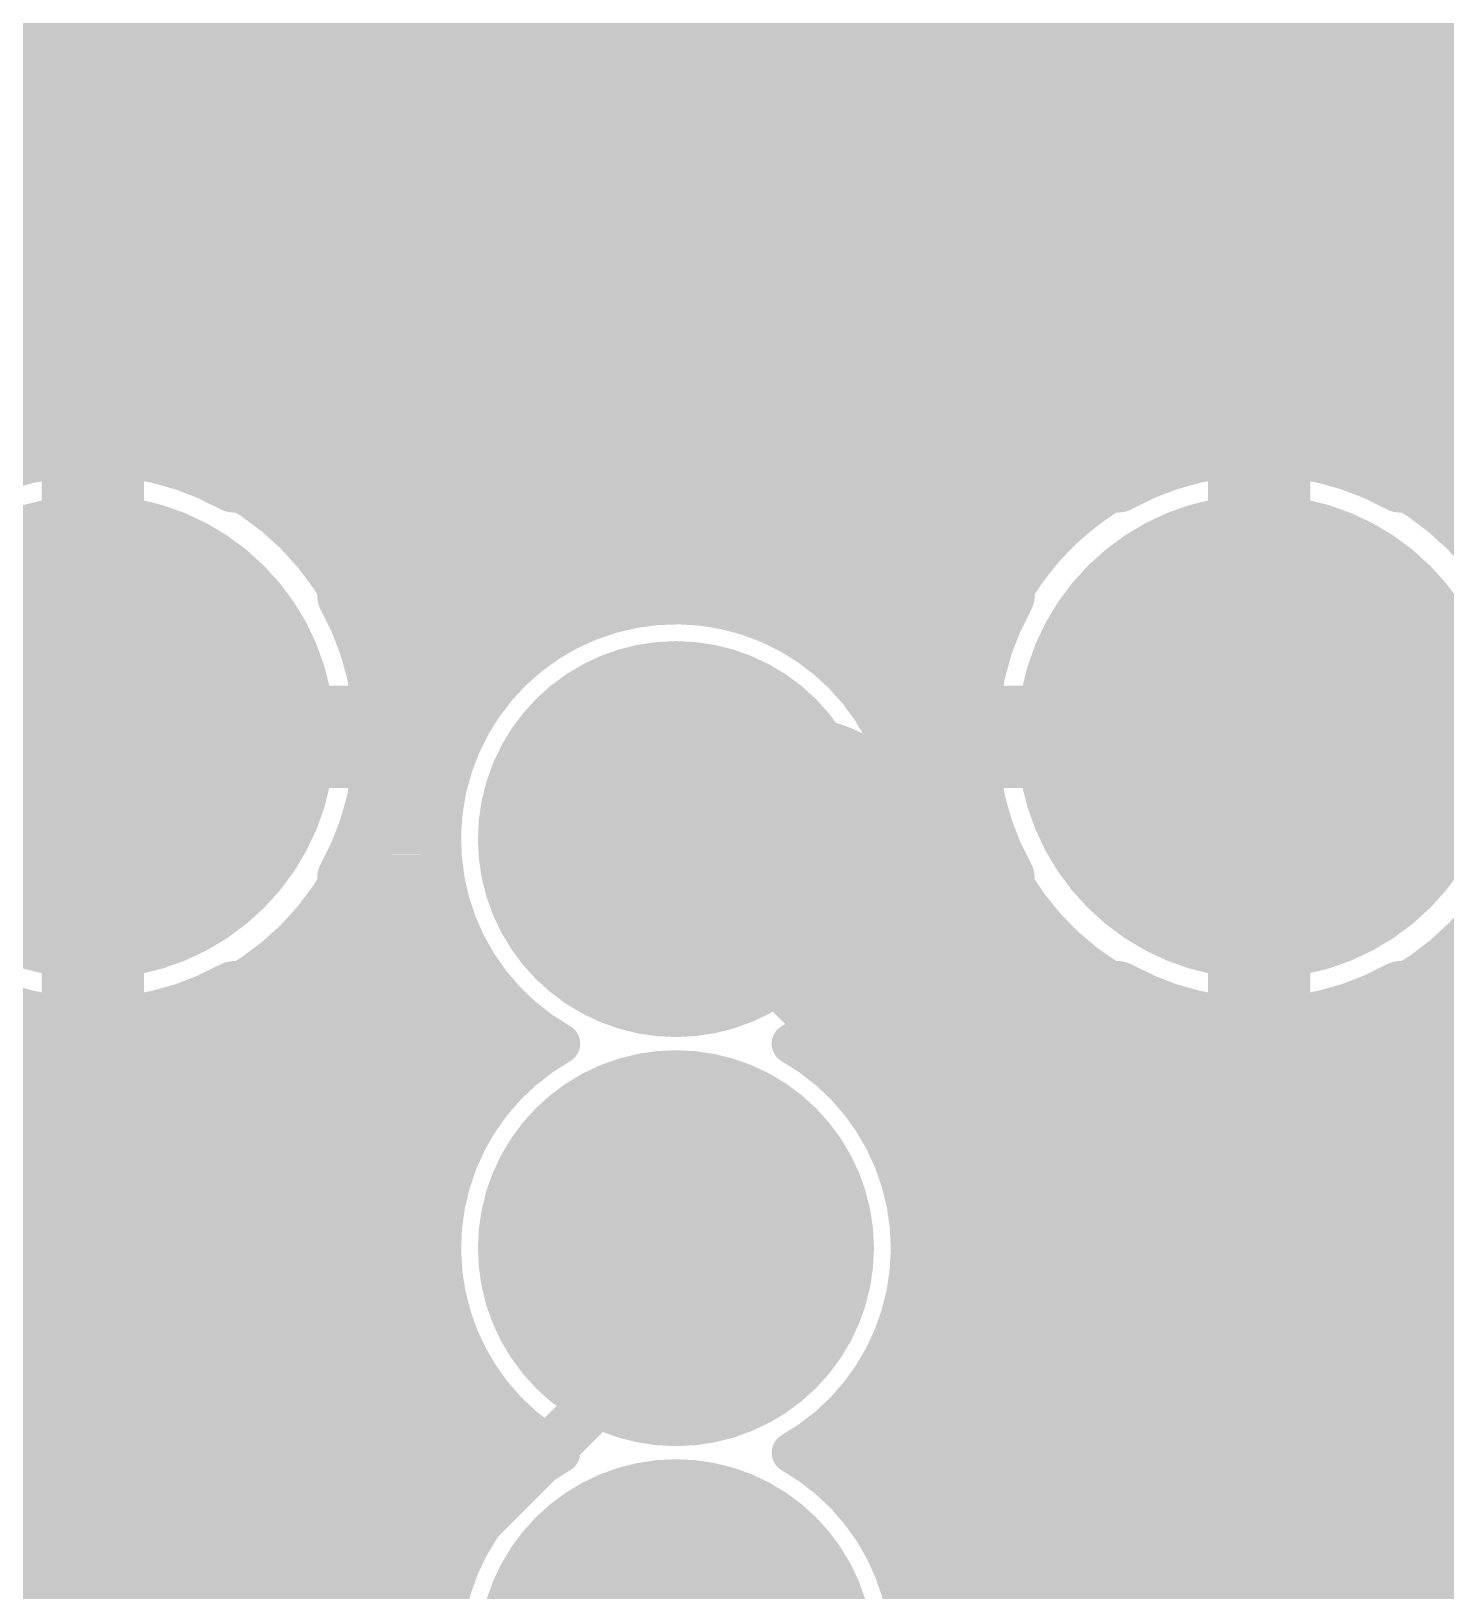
# Model space of a CAD drawing. Header units: millimetres. Extents: x 0.11 to 5.67, y 0.55 to 4.24.
# Drawn here: x 4.9015 to 5.1737, y 3.6014 to 3.9016 of the extents above; entities that cross this region are included whole.
import ezdxf

# ---------------------------------------------------------------- set-up
doc = ezdxf.new("R2010")
doc.units = ezdxf.units.MM
doc.header["$MEASUREMENT"] = 0
for name, color, linetype in [('BottomLayer', 5, 'Continuous'), ('BottomSolder', 6, 'Continuous'), ('InternalPlane1', 76, 'Continuous'), ('InternalPlane2', 16, 'Continuous'), ('MultiLayer', 9, 'Continuous'), ('PadHoleLayer', 156, 'Continuous'), ('TopLayer', 1, 'Continuous'), ('TopOverlay', 2, 'Continuous'), ('TopSolder', 216, 'Continuous'), ('ViaHoleLayer', 16, 'Continuous')]:
    doc.layers.add(name, color=color, linetype=linetype)

# ---------------------------------------------------------------- blocks, each defined once
blk = doc.blocks.new('USB_A_REAR_45')
at = {"layer": 'BottomLayer'}
for points, const_width in [([(-0.02165, 0.22441, 1), (0.02165, 0.22441, 1)], 0.04331), ([(0.00394, 0.1122, 1), (0.03543, 0.1122, 1)], 0.0315), ([(0.08268, 0.1122, 1), (0.11417, 0.1122, 1)], 0.0315), ([(0.16142, 0.1122, 1), (0.19291, 0.1122, 1)], 0.0315), ([(-0.02165, 0, 1), (0.02165, 0, 1)], 0.04331)]:
    blk.add_lwpolyline(points, format="xyb", close=True, dxfattribs=dict(at, const_width=const_width))
at = {"layer": 'BottomSolder'}
for points, const_width in [([(-0.02264, 0.22441, 1), (0.02264, 0.22441, 1)], 0.04528), ([(0.00295, 0.1122, 1), (0.03642, 0.1122, 1)], 0.03346), ([(0.08169, 0.1122, 1), (0.11516, 0.1122, 1)], 0.03346), ([(0.16043, 0.1122, 1), (0.1939, 0.1122, 1)], 0.03346), ([(-0.02264, 0, 1), (0.02264, 0, 1)], 0.04528)]:
    blk.add_lwpolyline(points, format="xyb", close=True, dxfattribs=dict(at, const_width=const_width))
at = {"layer": 'InternalPlane1', "const_width": 0.01181}
for points in [[(-0.04907, 0.19721, -0.258618), (-0.04907, 0.25161)], [(0.04907, 0.25161, -0.258618), (0.04907, 0.19721)], [(0.0272, 0.17534, -0.258618), (-0.0272, 0.17534)], [(-0.0272, 0.04907, -0.258618), (0.0272, 0.04907)], [(-0.04907, -0.0272, -0.258618), (-0.04907, 0.0272)], [(0.04907, 0.0272, -0.258618), (0.04907, -0.0272)]]:
    blk.add_lwpolyline(points, format="xyb", dxfattribs=at)
at = {"layer": 'InternalPlane1'}
for points, const_width in [([(-0.05202, 0.25161, 1), (-0.04612, 0.25161, 1)], 0.00591), ([(0.04612, 0.25161, 1), (0.05202, 0.25161, 1)], 0.00591), ([(-0.05202, 0.19721, 1), (-0.04612, 0.19721, 1)], 0.00591), ([(0.04612, 0.19721, 1), (0.05202, 0.19721, 1)], 0.00591), ([(-0.03015, 0.17534, 1), (-0.02425, 0.17534, 1)], 0.00591), ([(0.02425, 0.17534, 1), (0.03015, 0.17534, 1)], 0.00591), ([(0.00063, 0.1122, 1), (0.03874, 0.1122, 1)], 0.03811), ([(0.07937, 0.1122, 1), (0.11748, 0.1122, 1)], 0.03811), ([(0.15811, 0.1122, 1), (0.19622, 0.1122, 1)], 0.03811), ([(-0.03015, 0.04907, 1), (-0.02425, 0.04907, 1)], 0.00591), ([(0.02425, 0.04907, 1), (0.03015, 0.04907, 1)], 0.00591), ([(-0.05202, 0.0272, 1), (-0.04612, 0.0272, 1)], 0.00591), ([(0.04612, 0.0272, 1), (0.05202, 0.0272, 1)], 0.00591)]:
    blk.add_lwpolyline(points, format="xyb", close=True, dxfattribs=dict(at, const_width=const_width))
at = {"layer": 'InternalPlane2'}
for points, const_width in [([(-0.02329, 0.22441, 1), (0.02329, 0.22441, 1)], 0.04657), ([(0.00063, 0.1122, 1), (0.03874, 0.1122, 1)], 0.03811), ([(0.07937, 0.1122, 1), (0.11748, 0.1122, 1)], 0.03811), ([(0.15811, 0.1122, 1), (0.19622, 0.1122, 1)], 0.03811), ([(-0.02329, 0, 1), (0.02329, 0, 1)], 0.04657)]:
    blk.add_lwpolyline(points, format="xyb", close=True, dxfattribs=dict(at, const_width=const_width))
at = {"layer": 'MultiLayer'}
for points, const_width in [([(-0.02165, 0.22441, 1), (0.02165, 0.22441, 1)], 0.04331), ([(0.00394, 0.1122, 1), (0.03543, 0.1122, 1)], 0.0315), ([(0.08268, 0.1122, 1), (0.11417, 0.1122, 1)], 0.0315), ([(0.16142, 0.1122, 1), (0.19291, 0.1122, 1)], 0.0315), ([(-0.02165, 0, 1), (0.02165, 0, 1)], 0.04331)]:
    blk.add_lwpolyline(points, format="xyb", close=True, dxfattribs=dict(at, const_width=const_width))
at = {"layer": 'PadHoleLayer'}
for points, const_width in [([(-0.01329, 0.22441, 1), (0.01329, 0.22441, 1)], 0.02657), ([(0.01063, 0.1122, 1), (0.02874, 0.1122, 1)], 0.01811), ([(0.08937, 0.1122, 1), (0.10748, 0.1122, 1)], 0.01811), ([(0.16811, 0.1122, 1), (0.18622, 0.1122, 1)], 0.01811), ([(-0.01329, 0, 1), (0.01329, 0, 1)], 0.02657)]:
    blk.add_lwpolyline(points, format="xyb", close=True, dxfattribs=dict(at, const_width=const_width))
at = {"layer": 'TopLayer'}
for points, const_width in [([(-0.02165, 0.22441, 1), (0.02165, 0.22441, 1)], 0.04331), ([(0.00394, 0.1122, 1), (0.03543, 0.1122, 1)], 0.0315), ([(0.08268, 0.1122, 1), (0.11417, 0.1122, 1)], 0.0315), ([(0.16142, 0.1122, 1), (0.19291, 0.1122, 1)], 0.0315), ([(-0.02165, 0, 1), (0.02165, 0, 1)], 0.04331)]:
    blk.add_lwpolyline(points, format="xyb", close=True, dxfattribs=dict(at, const_width=const_width))
at = {"layer": 'TopOverlay', "const_width": 0.00787}
for points in [[(-0.05315, 0.22441), (-0.47244, 0.22441)], [(0.22146, 0.22441), (0.05315, 0.22441)], [(-0.05315, 0), (-0.47244, 0)], [(0.22146, 0), (0.05315, 0)]]:
    blk.add_lwpolyline(points, dxfattribs=at)
at = {"layer": 'TopOverlay', "const_width": 0.00394}
for points in [[(-0.05512, 0.22441, 1), (-0.05118, 0.22441, 1)], [(0.05118, 0.22441, 1), (0.05512, 0.22441, 1)], [(-0.05512, 0, 1), (-0.05118, 0, 1)], [(0.05118, 0, 1), (0.05512, 0, 1)]]:
    blk.add_lwpolyline(points, format="xyb", close=True, dxfattribs=at)
at = {"layer": 'TopSolder'}
for points, const_width in [([(-0.02264, 0.22441, 1), (0.02264, 0.22441, 1)], 0.04528), ([(0.00295, 0.1122, 1), (0.03642, 0.1122, 1)], 0.03346), ([(0.08169, 0.1122, 1), (0.11516, 0.1122, 1)], 0.03346), ([(0.16043, 0.1122, 1), (0.1939, 0.1122, 1)], 0.03346), ([(-0.02264, 0, 1), (0.02264, 0, 1)], 0.04528)]:
    blk.add_lwpolyline(points, format="xyb", close=True, dxfattribs=dict(at, const_width=const_width))

msp = doc.modelspace()

# ---------------------------------------------------------------- linework, layer by layer
at = {"layer": 'BottomLayer', "const_width": 0.00787}
for points in [[(5.40945, 3.97775, -1.572764), (5.24054, 4.14665)], [(5.08268, 3.7663, -0.994964), (5.19291, 3.76575)], [(5.00323, 3.70669, -1.049027), (5.05161, 3.78312)], [(5.05161, 3.78312, -0.185054), (5.07734, 3.77164)], [(5.05161, 3.78312, -0.185054), (5.07734, 3.77164)], [(5.19291, 3.76575, -0.411259), (5.13835, 3.71063)], [(5.00323, 3.62795, -0.582109), (5.00323, 3.70669)], [(5.07086, 3.66677, -0.266567), (5.04795, 3.62795)], [(5.00531, 3.54811, -0.59962), (5.00323, 3.62795)], [(5.04795, 3.62795, -0.269858), (5.07087, 3.58858)]]:
    msp.add_lwpolyline(points, format="xyb", dxfattribs=at)
at = {"layer": 'BottomLayer'}
for points, const_width in [([(4.4001, 3.90452), (5.22676, 3.90452)], 0.00787), ([(4.40427, 3.89664), (5.24644, 3.89664)], 0.00787), ([(4.69223, 3.88877), (5.40945, 3.88877)], 0.00787), ([(4.71574, 3.8809), (5.40945, 3.8809)], 0.00787), ([(4.72778, 3.87302), (5.40945, 3.87302)], 0.00787), ([(4.73626, 3.86515), (5.40945, 3.86515)], 0.00787), ([(4.74264, 3.85727), (5.40945, 3.85727)], 0.00787), ([(4.74751, 3.8494), (5.40945, 3.8494)], 0.00787), ([(4.75119, 3.84153), (5.40945, 3.84153)], 0.00787), ([(4.75386, 3.83365), (5.40945, 3.83365)], 0.00787), ([(4.75562, 3.82578), (5.40945, 3.82578)], 0.00787), ([(4.91339, 3.76575), (4.91339, 3.81693)], 0.01969), ([(5.1378, 3.76575), (5.1378, 3.81693)], 0.01969), ([(4.93121, 3.8179), (5.11997, 3.8179)], 0.00787), ([(5.15562, 3.8179), (5.40945, 3.8179)], 0.00787), ([(4.94621, 3.81003), (5.10498, 3.81003)], 0.00787), ([(5.17061, 3.81003), (5.40945, 3.81003)], 0.00787), ([(4.95477, 3.80216), (5.09641, 3.80216)], 0.00787), ([(4.96054, 3.79428), (5.09064, 3.79428)], 0.00787), ([(4.96449, 3.78641), (5.00504, 3.78641)], 0.00787), ([(5.04614, 3.78641), (5.0867, 3.78641)], 0.00787), ([(4.967, 3.77853), (4.99404, 3.77853)], 0.00787), ([(5.06804, 3.77853), (5.08418, 3.77853)], 0.00787), ([(4.8622, 3.76575), (4.91339, 3.76575)], 0.01969), ([(4.91339, 3.76575), (4.96457, 3.76575)], 0.01969), ([(4.91339, 3.71457), (4.91339, 3.76575)], 0.01969), ([(4.96828, 3.77066), (4.98758, 3.77066)], 0.00787), ([(5.07734, 3.77164), (5.08268, 3.7663)], 0.00787), ([(5.07832, 3.77066), (5.0829, 3.77066)], 0.00787), ([(5.1378, 3.76575), (5.18898, 3.76575)], 0.01969), ([(5.02559, 3.74606), (5.02785, 3.7438)], 0.05118), ([(5.02785, 3.7438), (5.0495, 3.7438)], 0.05118), ([(5.0495, 3.7438), (5.23622, 3.55709)], 0.05118), ([(4.96842, 3.76279), (4.98352, 3.76279)], 0.00787), ([(4.96743, 3.75491), (4.98119, 3.75491)], 0.00787), ([(4.96523, 3.74704), (4.98033, 3.74704)], 0.00787), ([(4.96167, 3.73916), (4.98084, 3.73916)], 0.00787), ([(4.95641, 3.73129), (4.98279, 3.73129)], 0.00787), ([(4.94868, 3.72342), (4.98639, 3.72342)], 0.00787), ([(5.17309, 3.72342), (5.40945, 3.72342)], 0.00787), ([(4.93613, 3.71554), (4.99215, 3.71554)], 0.00787), ([(5.16054, 3.71554), (5.40945, 3.71554)], 0.00787), ([(5.13835, 3.71063), (5.26406, 3.58493)], 0.00787), ([(4.84479, 3.70767), (5.0016, 3.70767)], 0.00787), ([(5.14132, 3.70767), (5.40945, 3.70767)], 0.00787), ([(4.84638, 3.69979), (4.99404, 3.69979)], 0.00787), ([(5.14919, 3.69979), (5.40945, 3.69979)], 0.00787), ([(4.84685, 3.69192), (4.98758, 3.69192)], 0.00787), ([(5.15706, 3.69192), (5.40945, 3.69192)], 0.00787), ([(4.84623, 3.68405), (4.98352, 3.68405)], 0.00787), ([(5.16494, 3.68405), (5.40945, 3.68405)], 0.00787), ([(4.84448, 3.67617), (4.98119, 3.67617)], 0.00787), ([(5.17281, 3.67617), (5.40945, 3.67617)], 0.00787), ([(4.84149, 3.6683), (4.98033, 3.6683)], 0.00787), ([(5.07086, 3.66677), (5.19685, 3.54078)], 0.00787), ([(4.83702, 3.66042), (4.98084, 3.66042)], 0.00787), ([(5.07034, 3.66042), (5.07721, 3.66042)], 0.00787), ([(4.83058, 3.65255), (4.98279, 3.65255)], 0.00787), ([(5.06839, 3.65255), (5.08508, 3.65255)], 0.00787), ([(4.821, 3.64468), (4.98639, 3.64468)], 0.00787), ([(5.0648, 3.64468), (5.09295, 3.64468)], 0.00787), ([(4.80246, 3.6368), (4.99215, 3.6368)], 0.00787), ([(5.05903, 3.6368), (5.10083, 3.6368)], 0.00787), ([(4.40546, 3.62893), (5.0016, 3.62893)], 0.00787), ([(5.04958, 3.62893), (5.1087, 3.62893)], 0.00787), ([(4.41334, 3.62105), (4.99404, 3.62105)], 0.00787), ([(5.05714, 3.62105), (5.11658, 3.62105)], 0.00787), ([(4.42121, 3.61318), (4.98758, 3.61318)], 0.00787), ([(5.0636, 3.61318), (5.12445, 3.61318)], 0.00787), ([(4.64603, 3.60531), (4.98352, 3.60531)], 0.00787), ([(5.06766, 3.60531), (5.13232, 3.60531)], 0.00787), ([(4.65931, 3.59743), (4.98119, 3.59743)], 0.00787), ([(5.06999, 3.59743), (5.1402, 3.59743)], 0.00787)]:
    msp.add_lwpolyline(points, dxfattribs=dict(at, const_width=const_width))
for points, const_width in [([(4.9685, 3.76575, 1), (4.85827, 3.76575, 1)], 0.00787), ([(4.90846, 3.81693, 1), (4.91831, 3.81693, 1)], 0.00984), ([(5.13287, 3.81693, 1), (5.14272, 3.81693, 1)], 0.00984), ([(4.92924, 3.8179, 1), (4.93318, 3.8179, 1)], 0.00394), ([(5.118, 3.8179, 1), (5.12194, 3.8179, 1)], 0.00394), ([(5.15365, 3.8179, 1), (5.15759, 3.8179, 1)], 0.00394), ([(4.94424, 3.81003, 1), (4.94817, 3.81003, 1)], 0.00394), ([(5.10301, 3.81003, 1), (5.10694, 3.81003, 1)], 0.00394), ([(5.16865, 3.81003, 1), (5.17258, 3.81003, 1)], 0.00394), ([(4.9528, 3.80216, 1), (4.95674, 3.80216, 1)], 0.00394), ([(5.09444, 3.80216, 1), (5.09838, 3.80216, 1)], 0.00394), ([(4.95857, 3.79428, 1), (4.96251, 3.79428, 1)], 0.00394), ([(5.08867, 3.79428, 1), (5.09261, 3.79428, 1)], 0.00394), ([(4.96252, 3.78641, 1), (4.96645, 3.78641, 1)], 0.00394), ([(5.00308, 3.78641, 1), (5.00701, 3.78641, 1)], 0.00394), ([(5.04417, 3.78641, 1), (5.04811, 3.78641, 1)], 0.00394), ([(5.08473, 3.78641, 1), (5.08866, 3.78641, 1)], 0.00394), ([(5.04964, 3.78312, 1), (5.05358, 3.78312, 1)], 0.00394), ([(5.04964, 3.78312, 1), (5.05358, 3.78312, 1)], 0.00394), ([(5.04964, 3.78312, 1), (5.05358, 3.78312, 1)], 0.00394), ([(4.96503, 3.77853, 1), (4.96897, 3.77853, 1)], 0.00394), ([(4.99207, 3.77853, 1), (4.99601, 3.77853, 1)], 0.00394), ([(5.06608, 3.77853, 1), (5.07001, 3.77853, 1)], 0.00394), ([(5.08221, 3.77853, 1), (5.08615, 3.77853, 1)], 0.00394), ([(4.90846, 3.76575, 1), (4.91831, 3.76575, 1)], 0.00984), ([(4.90846, 3.76575, 1), (4.91831, 3.76575, 1)], 0.00984), ([(4.90846, 3.76575, 1), (4.91831, 3.76575, 1)], 0.00984), ([(4.90846, 3.76575, 1), (4.91831, 3.76575, 1)], 0.00984), ([(4.95965, 3.76575, 1), (4.96949, 3.76575, 1)], 0.00984), ([(4.96632, 3.77066, 1), (4.97025, 3.77066, 1)], 0.00394), ([(4.98561, 3.77066, 1), (4.98955, 3.77066, 1)], 0.00394), ([(5.07537, 3.77164, 1), (5.07931, 3.77164, 1)], 0.00394), ([(5.07537, 3.77164, 1), (5.07931, 3.77164, 1)], 0.00394), ([(5.07537, 3.77164, 1), (5.07931, 3.77164, 1)], 0.00394), ([(5.07636, 3.77066, 1), (5.08029, 3.77066, 1)], 0.00394), ([(5.08093, 3.77066, 1), (5.08486, 3.77066, 1)], 0.00394), ([(5.13287, 3.76575, 1), (5.14272, 3.76575, 1)], 0.00984), ([(5.13287, 3.76575, 1), (5.14272, 3.76575, 1)], 0.00984), ([(5.0128, 3.74606, 1), (5.03839, 3.74606, 1)], 0.02559), ([(4.96654, 3.76575, 1), (4.97047, 3.76575, 1)], 0.00394), ([(5.01506, 3.7438, 1), (5.04065, 3.7438, 1)], 0.02559), ([(5.01506, 3.7438, 1), (5.04065, 3.7438, 1)], 0.02559), ([(5.03671, 3.7438, 1), (5.0623, 3.7438, 1)], 0.02559), ([(5.03671, 3.7438, 1), (5.0623, 3.7438, 1)], 0.02559), ([(5.08071, 3.7663, 1), (5.08465, 3.7663, 1)], 0.00394), ([(5.08071, 3.7663, 1), (5.08465, 3.7663, 1)], 0.00394), ([(4.96646, 3.76279, 1), (4.97039, 3.76279, 1)], 0.00394), ([(4.98155, 3.76279, 1), (4.98548, 3.76279, 1)], 0.00394), ([(4.96546, 3.75491, 1), (4.9694, 3.75491, 1)], 0.00394), ([(4.97922, 3.75491, 1), (4.98316, 3.75491, 1)], 0.00394), ([(4.96326, 3.74704, 1), (4.9672, 3.74704, 1)], 0.00394), ([(4.97836, 3.74704, 1), (4.98229, 3.74704, 1)], 0.00394), ([(4.9597, 3.73916, 1), (4.96364, 3.73916, 1)], 0.00394), ([(4.97888, 3.73916, 1), (4.98281, 3.73916, 1)], 0.00394), ([(4.95444, 3.73129, 1), (4.95837, 3.73129, 1)], 0.00394), ([(4.98082, 3.73129, 1), (4.98476, 3.73129, 1)], 0.00394), ([(4.94672, 3.72342, 1), (4.95065, 3.72342, 1)], 0.00394), ([(4.98442, 3.72342, 1), (4.98835, 3.72342, 1)], 0.00394), ([(5.17113, 3.72342, 1), (5.17506, 3.72342, 1)], 0.00394), ([(4.90846, 3.71457, 1), (4.91831, 3.71457, 1)], 0.00984), ([(4.93416, 3.71554, 1), (4.9381, 3.71554, 1)], 0.00394), ([(4.99018, 3.71554, 1), (4.99412, 3.71554, 1)], 0.00394), ([(5.15857, 3.71554, 1), (5.16251, 3.71554, 1)], 0.00394), ([(5.13638, 3.71063, 1), (5.14032, 3.71063, 1)], 0.00394), ([(5.13638, 3.71063, 1), (5.14032, 3.71063, 1)], 0.00394), ([(4.99963, 3.70767, 1), (5.00357, 3.70767, 1)], 0.00394), ([(5.00126, 3.70669, 1), (5.0052, 3.70669, 1)], 0.00394), ([(5.00126, 3.70669, 1), (5.0052, 3.70669, 1)], 0.00394), ([(5.13935, 3.70767, 1), (5.14328, 3.70767, 1)], 0.00394), ([(4.99207, 3.69979, 1), (4.99601, 3.69979, 1)], 0.00394), ([(5.14722, 3.69979, 1), (5.15116, 3.69979, 1)], 0.00394), ([(4.98561, 3.69192, 1), (4.98955, 3.69192, 1)], 0.00394), ([(5.1551, 3.69192, 1), (5.15903, 3.69192, 1)], 0.00394), ([(4.98155, 3.68405, 1), (4.98549, 3.68405, 1)], 0.00394), ([(5.16297, 3.68405, 1), (5.16691, 3.68405, 1)], 0.00394), ([(4.97922, 3.67617, 1), (4.98316, 3.67617, 1)], 0.00394), ([(5.17084, 3.67617, 1), (5.17478, 3.67617, 1)], 0.00394), ([(4.97836, 3.6683, 1), (4.98229, 3.6683, 1)], 0.00394), ([(5.06889, 3.66677, 1), (5.07283, 3.66677, 1)], 0.00394), ([(5.06889, 3.66677, 1), (5.07283, 3.66677, 1)], 0.00394), ([(4.97888, 3.66042, 1), (4.98281, 3.66042, 1)], 0.00394), ([(5.06837, 3.66042, 1), (5.07231, 3.66042, 1)], 0.00394), ([(5.07524, 3.66042, 1), (5.07917, 3.66042, 1)], 0.00394), ([(4.95276, 3.64469, 1), (4.96457, 3.64469, 1)], 0.01181), ([(4.98082, 3.65255, 1), (4.98476, 3.65255, 1)], 0.00394), ([(5.06642, 3.65255, 1), (5.07036, 3.65255, 1)], 0.00394), ([(5.08311, 3.65255, 1), (5.08705, 3.65255, 1)], 0.00394), ([(4.98442, 3.64468, 1), (4.98835, 3.64468, 1)], 0.00394), ([(5.06283, 3.64468, 1), (5.06676, 3.64468, 1)], 0.00394), ([(5.09098, 3.64468, 1), (5.09492, 3.64468, 1)], 0.00394), ([(4.99018, 3.6368, 1), (4.99412, 3.6368, 1)], 0.00394), ([(5.05706, 3.6368, 1), (5.061, 3.6368, 1)], 0.00394), ([(5.09886, 3.6368, 1), (5.1028, 3.6368, 1)], 0.00394), ([(4.99963, 3.62893, 1), (5.00356, 3.62893, 1)], 0.00394), ([(5.04762, 3.62893, 1), (5.05155, 3.62893, 1)], 0.00394), ([(5.10673, 3.62893, 1), (5.11067, 3.62893, 1)], 0.00394), ([(5.00126, 3.62795, 1), (5.0052, 3.62795, 1)], 0.00394), ([(5.00126, 3.62795, 1), (5.0052, 3.62795, 1)], 0.00394), ([(5.04598, 3.62795, 1), (5.04992, 3.62795, 1)], 0.00394), ([(5.04598, 3.62795, 1), (5.04992, 3.62795, 1)], 0.00394), ([(4.99207, 3.62105, 1), (4.99601, 3.62105, 1)], 0.00394), ([(5.05517, 3.62105, 1), (5.05911, 3.62105, 1)], 0.00394), ([(5.11461, 3.62105, 1), (5.11854, 3.62105, 1)], 0.00394), ([(4.98561, 3.61318, 1), (4.98955, 3.61318, 1)], 0.00394), ([(5.06163, 3.61318, 1), (5.06557, 3.61318, 1)], 0.00394), ([(5.12248, 3.61318, 1), (5.12642, 3.61318, 1)], 0.00394), ([(4.98155, 3.60531, 1), (4.98549, 3.60531, 1)], 0.00394), ([(5.0657, 3.60531, 1), (5.06963, 3.60531, 1)], 0.00394), ([(5.13035, 3.60531, 1), (5.13429, 3.60531, 1)], 0.00394), ([(4.97922, 3.59743, 1), (4.98316, 3.59743, 1)], 0.00394), ([(5.06802, 3.59743, 1), (5.07196, 3.59743, 1)], 0.00394), ([(5.13823, 3.59743, 1), (5.14217, 3.59743, 1)], 0.00394)]:
    msp.add_lwpolyline(points, format="xyb", close=True, dxfattribs=dict(at, const_width=const_width))
at = {"layer": 'InternalPlane2', "const_width": 0.02591}
msp.add_lwpolyline([(4.94571, 3.64469, 1), (4.97161, 3.64469, 1)], format="xyb", close=True, dxfattribs=at)
at = {"layer": 'MultiLayer', "const_width": 0.01181}
msp.add_lwpolyline([(4.95276, 3.64469, 1), (4.96457, 3.64469, 1)], format="xyb", close=True, dxfattribs=at)
at = {"layer": 'TopLayer', "const_width": 0.00787}
for points in [[(5.40945, 3.97775, -1.572764), (5.24054, 4.14665)], [(5.19291, 3.76575, -3.6683), (5.16452, 3.81395)], [(5.00323, 3.70669, -1.739197), (5.07087, 3.74606)], [(5.07087, 3.74606, -0.269859), (5.04795, 3.70669)], [(4.98812, 3.64191, -0.437656), (5.00323, 3.70669)], [(5.04795, 3.70669, -0.269859), (5.07087, 3.66732)], [(5.07087, 3.66732, -0.269858), (5.04795, 3.62795)], [(5.04795, 3.62795, -0.269858), (5.07087, 3.58858)]]:
    msp.add_lwpolyline(points, format="xyb", dxfattribs=at)
at = {"layer": 'TopLayer'}
for points, const_width in [([(4.9861, 4.08563), (5.37837, 3.69336)], 0.00984), ([(4.97958, 4.06988), (5.35869, 3.69078)], 0.00984), ([(4.97306, 4.05413), (5.33642, 3.69078)], 0.00984), ([(4.96654, 4.03839), (5.31693, 3.68799)], 0.00984), ([(4.95879, 4.01969), (5.16452, 3.81395)], 0.00787), ([(4.4001, 3.90452), (5.07396, 3.90452)], 0.00787), ([(4.40427, 3.89664), (5.08183, 3.89664)], 0.00787), ([(4.69223, 3.88877), (5.0897, 3.88877)], 0.00787), ([(4.71574, 3.8809), (5.09758, 3.8809)], 0.00787), ([(4.72778, 3.87302), (5.10545, 3.87302)], 0.00787), ([(4.73626, 3.86515), (5.11333, 3.86515)], 0.00787), ([(4.74264, 3.85727), (5.1212, 3.85727)], 0.00787), ([(4.74751, 3.8494), (5.12907, 3.8494)], 0.00787), ([(4.75119, 3.84153), (5.13695, 3.84153)], 0.00787), ([(4.75386, 3.83365), (5.14482, 3.83365)], 0.00787), ([(4.75562, 3.82578), (5.1527, 3.82578)], 0.00787), ([(4.91339, 3.76575), (4.91339, 3.81693)], 0.01969), ([(5.1378, 3.76575), (5.1378, 3.81693)], 0.01969), ([(4.93121, 3.8179), (5.11997, 3.8179)], 0.00787), ([(5.15562, 3.8179), (5.16057, 3.8179)], 0.00787), ([(4.94621, 3.81003), (5.10498, 3.81003)], 0.00787), ([(4.95477, 3.80216), (5.09641, 3.80216)], 0.00787), ([(4.96054, 3.79428), (5.09064, 3.79428)], 0.00787), ([(4.96449, 3.78641), (5.00504, 3.78641)], 0.00787), ([(5.04614, 3.78641), (5.0867, 3.78641)], 0.00787), ([(4.967, 3.77853), (4.99404, 3.77853)], 0.00787), ([(5.05714, 3.77853), (5.08418, 3.77853)], 0.00787), ([(4.8622, 3.76575), (4.91339, 3.76575)], 0.01969), ([(4.91339, 3.71457), (4.91339, 3.76575)], 0.01969), ([(4.91339, 3.76575), (4.96457, 3.76575)], 0.01969), ([(4.96828, 3.77066), (4.98758, 3.77066)], 0.00787), ([(5.0636, 3.77066), (5.0829, 3.77066)], 0.00787), ([(5.08661, 3.76575), (5.1378, 3.76575)], 0.01969), ([(5.1378, 3.76575), (5.18898, 3.76575)], 0.01969), ([(5.1378, 3.71457), (5.1378, 3.76575)], 0.01969), ([(4.96842, 3.76279), (4.98352, 3.76279)], 0.00787), ([(5.06766, 3.76279), (5.08276, 3.76279)], 0.00787), ([(4.96743, 3.75491), (4.98119, 3.75491)], 0.00787), ([(5.06999, 3.75491), (5.08375, 3.75491)], 0.00787), ([(4.96523, 3.74704), (4.98033, 3.74704)], 0.00787), ([(5.07086, 3.74704), (5.08595, 3.74704)], 0.00787), ([(4.96167, 3.73916), (4.98084, 3.73916)], 0.00787), ([(5.07034, 3.73916), (5.08951, 3.73916)], 0.00787), ([(4.95641, 3.73129), (4.98279, 3.73129)], 0.00787), ([(5.06839, 3.73129), (5.09478, 3.73129)], 0.00787), ([(4.94868, 3.72342), (4.98639, 3.72342)], 0.00787), ([(5.0648, 3.72342), (5.1025, 3.72342)], 0.00787), ([(5.17309, 3.72342), (5.25506, 3.72342)], 0.00787), ([(4.93613, 3.71554), (4.99215, 3.71554)], 0.00787), ([(5.05903, 3.71554), (5.11505, 3.71554)], 0.00787), ([(5.16054, 3.71554), (5.26293, 3.71554)], 0.00787), ([(4.84479, 3.70767), (5.0016, 3.70767)], 0.00787), ([(5.04958, 3.70767), (5.27081, 3.70767)], 0.00787), ([(4.84638, 3.69979), (4.99404, 3.69979)], 0.00787), ([(5.05714, 3.69979), (5.27868, 3.69979)], 0.00787), ([(4.84685, 3.69192), (4.98758, 3.69192)], 0.00787), ([(5.0636, 3.69192), (5.28655, 3.69192)], 0.00787), ([(4.84623, 3.68405), (4.98352, 3.68405)], 0.00787), ([(5.06766, 3.68405), (5.29443, 3.68405)], 0.00787), ([(4.84448, 3.67617), (4.98119, 3.67617)], 0.00787), ([(5.06999, 3.67617), (5.29823, 3.67617)], 0.00787), ([(4.84149, 3.6683), (4.98033, 3.6683)], 0.00787), ([(5.02054, 3.66732), (5.02559, 3.66732)], 0.00984), ([(5.02559, 3.65294), (5.02559, 3.66732)], 0.00984), ([(5.07086, 3.6683), (5.29823, 3.6683)], 0.00787), ([(4.83702, 3.66042), (4.98084, 3.66042)], 0.00787), ([(5.07034, 3.66042), (5.29823, 3.66042)], 0.00787), ([(4.9819, 3.60925), (5.02559, 3.65294)], 0.00984), ([(4.83058, 3.65255), (4.98279, 3.65255)], 0.00787), ([(5.06839, 3.65255), (5.29823, 3.65255)], 0.00787), ([(4.821, 3.64468), (4.98639, 3.64468)], 0.00787), ([(5.0648, 3.64468), (5.29823, 3.64468)], 0.00787), ([(4.97416, 3.62795), (4.98812, 3.64191)], 0.00787), ([(4.80246, 3.6368), (4.98301, 3.6368)], 0.00787), ([(5.05903, 3.6368), (5.29823, 3.6368)], 0.00787), ([(4.7413, 3.62893), (4.97513, 3.62893)], 0.00787), ([(5.04958, 3.62893), (5.29823, 3.62893)], 0.00787), ([(4.74228, 3.62795), (4.97416, 3.62795)], 0.00787), ([(5.05714, 3.62105), (5.29823, 3.62105)], 0.00787), ([(5.0636, 3.61318), (5.29823, 3.61318)], 0.00787), ([(4.73453, 3.60925), (4.9819, 3.60925)], 0.00984), ([(5.06766, 3.60531), (5.29823, 3.60531)], 0.00787), ([(5.06999, 3.59743), (5.29823, 3.59743)], 0.00787)]:
    msp.add_lwpolyline(points, dxfattribs=dict(at, const_width=const_width))
for points, const_width in [([(5.07199, 3.90452, 1), (5.07592, 3.90452, 1)], 0.00394), ([(5.07986, 3.89664, 1), (5.0838, 3.89664, 1)], 0.00394), ([(5.08774, 3.88877, 1), (5.09167, 3.88877, 1)], 0.00394), ([(5.09561, 3.8809, 1), (5.09955, 3.8809, 1)], 0.00394), ([(5.10348, 3.87302, 1), (5.10742, 3.87302, 1)], 0.00394), ([(5.11136, 3.86515, 1), (5.11529, 3.86515, 1)], 0.00394), ([(5.11923, 3.85727, 1), (5.12317, 3.85727, 1)], 0.00394), ([(5.12711, 3.8494, 1), (5.13104, 3.8494, 1)], 0.00394), ([(5.13498, 3.84153, 1), (5.13892, 3.84153, 1)], 0.00394), ([(5.14285, 3.83365, 1), (5.14679, 3.83365, 1)], 0.00394), ([(5.15073, 3.82578, 1), (5.15466, 3.82578, 1)], 0.00394), ([(4.9685, 3.76575, 1), (4.85827, 3.76575, 1)], 0.00787), ([(4.90846, 3.81693, 1), (4.91831, 3.81693, 1)], 0.00984), ([(5.13287, 3.81693, 1), (5.14272, 3.81693, 1)], 0.00984), ([(4.92924, 3.8179, 1), (4.93318, 3.8179, 1)], 0.00394), ([(5.118, 3.8179, 1), (5.12194, 3.8179, 1)], 0.00394), ([(5.15365, 3.8179, 1), (5.15759, 3.8179, 1)], 0.00394), ([(5.1586, 3.8179, 1), (5.16254, 3.8179, 1)], 0.00394), ([(5.16255, 3.81395, 1), (5.16649, 3.81395, 1)], 0.00394), ([(5.16255, 3.81395, 1), (5.16649, 3.81395, 1)], 0.00394), ([(4.94424, 3.81003, 1), (4.94817, 3.81003, 1)], 0.00394), ([(5.10301, 3.81003, 1), (5.10694, 3.81003, 1)], 0.00394), ([(4.9528, 3.80216, 1), (4.95674, 3.80216, 1)], 0.00394), ([(5.09444, 3.80216, 1), (5.09838, 3.80216, 1)], 0.00394), ([(4.95857, 3.79428, 1), (4.96251, 3.79428, 1)], 0.00394), ([(5.08867, 3.79428, 1), (5.09261, 3.79428, 1)], 0.00394), ([(4.96252, 3.78641, 1), (4.96645, 3.78641, 1)], 0.00394), ([(5.00308, 3.78641, 1), (5.00701, 3.78641, 1)], 0.00394), ([(5.04417, 3.78641, 1), (5.04811, 3.78641, 1)], 0.00394), ([(5.08473, 3.78641, 1), (5.08866, 3.78641, 1)], 0.00394), ([(4.96503, 3.77853, 1), (4.96897, 3.77853, 1)], 0.00394), ([(4.99207, 3.77853, 1), (4.99601, 3.77853, 1)], 0.00394), ([(5.05517, 3.77853, 1), (5.05911, 3.77853, 1)], 0.00394), ([(5.08221, 3.77853, 1), (5.08615, 3.77853, 1)], 0.00394), ([(4.90846, 3.76575, 1), (4.91831, 3.76575, 1)], 0.00984), ([(4.90846, 3.76575, 1), (4.91831, 3.76575, 1)], 0.00984), ([(4.90846, 3.76575, 1), (4.91831, 3.76575, 1)], 0.00984), ([(4.90846, 3.76575, 1), (4.91831, 3.76575, 1)], 0.00984), ([(4.95965, 3.76575, 1), (4.96949, 3.76575, 1)], 0.00984), ([(4.96632, 3.77066, 1), (4.97025, 3.77066, 1)], 0.00394), ([(4.98561, 3.77066, 1), (4.98955, 3.77066, 1)], 0.00394), ([(5.06163, 3.77066, 1), (5.06557, 3.77066, 1)], 0.00394), ([(5.08169, 3.76575, 1), (5.09154, 3.76575, 1)], 0.00984), ([(5.08093, 3.77066, 1), (5.08486, 3.77066, 1)], 0.00394), ([(5.13287, 3.76575, 1), (5.14272, 3.76575, 1)], 0.00984), ([(5.13287, 3.76575, 1), (5.14272, 3.76575, 1)], 0.00984), ([(5.13287, 3.76575, 1), (5.14272, 3.76575, 1)], 0.00984), ([(5.13287, 3.76575, 1), (5.14272, 3.76575, 1)], 0.00984), ([(4.96654, 3.76575, 1), (4.97047, 3.76575, 1)], 0.00394), ([(4.96646, 3.76279, 1), (4.97039, 3.76279, 1)], 0.00394), ([(4.98155, 3.76279, 1), (4.98548, 3.76279, 1)], 0.00394), ([(5.0657, 3.76279, 1), (5.06963, 3.76279, 1)], 0.00394), ([(5.08079, 3.76279, 1), (5.08473, 3.76279, 1)], 0.00394), ([(4.96546, 3.75491, 1), (4.9694, 3.75491, 1)], 0.00394), ([(4.97922, 3.75491, 1), (4.98316, 3.75491, 1)], 0.00394), ([(5.06802, 3.75491, 1), (5.07196, 3.75491, 1)], 0.00394), ([(5.08178, 3.75491, 1), (5.08572, 3.75491, 1)], 0.00394), ([(4.96326, 3.74704, 1), (4.9672, 3.74704, 1)], 0.00394), ([(4.97836, 3.74704, 1), (4.98229, 3.74704, 1)], 0.00394), ([(5.06889, 3.74704, 1), (5.07282, 3.74704, 1)], 0.00394), ([(5.0689, 3.74606, 1), (5.07283, 3.74606, 1)], 0.00394), ([(5.0689, 3.74606, 1), (5.07283, 3.74606, 1)], 0.00394), ([(5.08398, 3.74704, 1), (5.08792, 3.74704, 1)], 0.00394), ([(4.9597, 3.73916, 1), (4.96364, 3.73916, 1)], 0.00394), ([(4.97888, 3.73916, 1), (4.98281, 3.73916, 1)], 0.00394), ([(5.06837, 3.73916, 1), (5.07231, 3.73916, 1)], 0.00394), ([(5.08754, 3.73916, 1), (5.09148, 3.73916, 1)], 0.00394), ([(4.95444, 3.73129, 1), (4.95837, 3.73129, 1)], 0.00394), ([(4.98082, 3.73129, 1), (4.98476, 3.73129, 1)], 0.00394), ([(5.06642, 3.73129, 1), (5.07036, 3.73129, 1)], 0.00394), ([(5.09281, 3.73129, 1), (5.09674, 3.73129, 1)], 0.00394), ([(4.94672, 3.72342, 1), (4.95065, 3.72342, 1)], 0.00394), ([(4.98442, 3.72342, 1), (4.98835, 3.72342, 1)], 0.00394), ([(5.06283, 3.72342, 1), (5.06676, 3.72342, 1)], 0.00394), ([(5.10053, 3.72342, 1), (5.10446, 3.72342, 1)], 0.00394), ([(5.17113, 3.72342, 1), (5.17506, 3.72342, 1)], 0.00394), ([(4.90846, 3.71457, 1), (4.91831, 3.71457, 1)], 0.00984), ([(5.13287, 3.71457, 1), (5.14272, 3.71457, 1)], 0.00984), ([(4.93416, 3.71554, 1), (4.9381, 3.71554, 1)], 0.00394), ([(4.99018, 3.71554, 1), (4.99412, 3.71554, 1)], 0.00394), ([(5.05706, 3.71554, 1), (5.061, 3.71554, 1)], 0.00394), ([(5.11308, 3.71554, 1), (5.11702, 3.71554, 1)], 0.00394), ([(5.15857, 3.71554, 1), (5.16251, 3.71554, 1)], 0.00394), ([(4.99963, 3.70767, 1), (5.00357, 3.70767, 1)], 0.00394), ([(5.00126, 3.70669, 1), (5.0052, 3.70669, 1)], 0.00394), ([(5.00126, 3.70669, 1), (5.0052, 3.70669, 1)], 0.00394), ([(5.04598, 3.70669, 1), (5.04992, 3.70669, 1)], 0.00394), ([(5.04598, 3.70669, 1), (5.04992, 3.70669, 1)], 0.00394), ([(5.04762, 3.70767, 1), (5.05155, 3.70767, 1)], 0.00394), ([(4.99207, 3.69979, 1), (4.99601, 3.69979, 1)], 0.00394), ([(5.05517, 3.69979, 1), (5.05911, 3.69979, 1)], 0.00394), ([(4.98561, 3.69192, 1), (4.98955, 3.69192, 1)], 0.00394), ([(5.06163, 3.69192, 1), (5.06557, 3.69192, 1)], 0.00394), ([(4.98155, 3.68405, 1), (4.98549, 3.68405, 1)], 0.00394), ([(5.0657, 3.68405, 1), (5.06963, 3.68405, 1)], 0.00394), ([(4.97922, 3.67617, 1), (4.98316, 3.67617, 1)], 0.00394), ([(5.06802, 3.67617, 1), (5.07196, 3.67617, 1)], 0.00394), ([(4.97836, 3.6683, 1), (4.98229, 3.6683, 1)], 0.00394), ([(5.01808, 3.66732, 1), (5.023, 3.66732, 1)], 0.00492), ([(5.02313, 3.66732, 1), (5.02805, 3.66732, 1)], 0.00492), ([(5.02313, 3.66732, 1), (5.02805, 3.66732, 1)], 0.00492), ([(5.06889, 3.6683, 1), (5.07282, 3.6683, 1)], 0.00394), ([(5.0689, 3.66732, 1), (5.07283, 3.66732, 1)], 0.00394), ([(5.0689, 3.66732, 1), (5.07283, 3.66732, 1)], 0.00394), ([(4.97888, 3.66042, 1), (4.98281, 3.66042, 1)], 0.00394), ([(5.06837, 3.66042, 1), (5.07231, 3.66042, 1)], 0.00394), ([(5.02313, 3.65294, 1), (5.02805, 3.65294, 1)], 0.00492), ([(5.02313, 3.65294, 1), (5.02805, 3.65294, 1)], 0.00492), ([(4.95276, 3.64469, 1), (4.96457, 3.64469, 1)], 0.01181), ([(4.98082, 3.65255, 1), (4.98476, 3.65255, 1)], 0.00394), ([(5.06642, 3.65255, 1), (5.07036, 3.65255, 1)], 0.00394), ([(4.98442, 3.64468, 1), (4.98835, 3.64468, 1)], 0.00394), ([(5.06283, 3.64468, 1), (5.06676, 3.64468, 1)], 0.00394), ([(4.98615, 3.64191, 1), (4.99009, 3.64191, 1)], 0.00394), ([(4.98615, 3.64191, 1), (4.99009, 3.64191, 1)], 0.00394), ([(4.98104, 3.6368, 1), (4.98497, 3.6368, 1)], 0.00394), ([(5.05706, 3.6368, 1), (5.061, 3.6368, 1)], 0.00394), ([(4.97316, 3.62893, 1), (4.9771, 3.62893, 1)], 0.00394), ([(5.04762, 3.62893, 1), (5.05155, 3.62893, 1)], 0.00394), ([(4.97219, 3.62795, 1), (4.97612, 3.62795, 1)], 0.00394), ([(4.97219, 3.62795, 1), (4.97612, 3.62795, 1)], 0.00394), ([(5.04598, 3.62795, 1), (5.04992, 3.62795, 1)], 0.00394), ([(5.04598, 3.62795, 1), (5.04992, 3.62795, 1)], 0.00394), ([(5.05517, 3.62105, 1), (5.05911, 3.62105, 1)], 0.00394), ([(5.06163, 3.61318, 1), (5.06557, 3.61318, 1)], 0.00394), ([(4.97944, 3.60925, 1), (4.98436, 3.60925, 1)], 0.00492), ([(4.97944, 3.60925, 1), (4.98436, 3.60925, 1)], 0.00492), ([(5.0657, 3.60531, 1), (5.06963, 3.60531, 1)], 0.00394), ([(5.06802, 3.59743, 1), (5.07196, 3.59743, 1)], 0.00394)]:
    msp.add_lwpolyline(points, format="xyb", close=True, dxfattribs=dict(at, const_width=const_width))
at = {"layer": 'ViaHoleLayer', "const_width": 0.00591}
msp.add_lwpolyline([(4.95571, 3.64469, 1), (4.96161, 3.64469, 1)], format="xyb", close=True, dxfattribs=at)

# ---------------------------------------------------------------- block references
at = {"rotation": 270}
msp.add_blockref('USB_A_REAR_45', (4.91339, 3.76575), dxfattribs=at)

doc.saveas('drawing.dxf')
